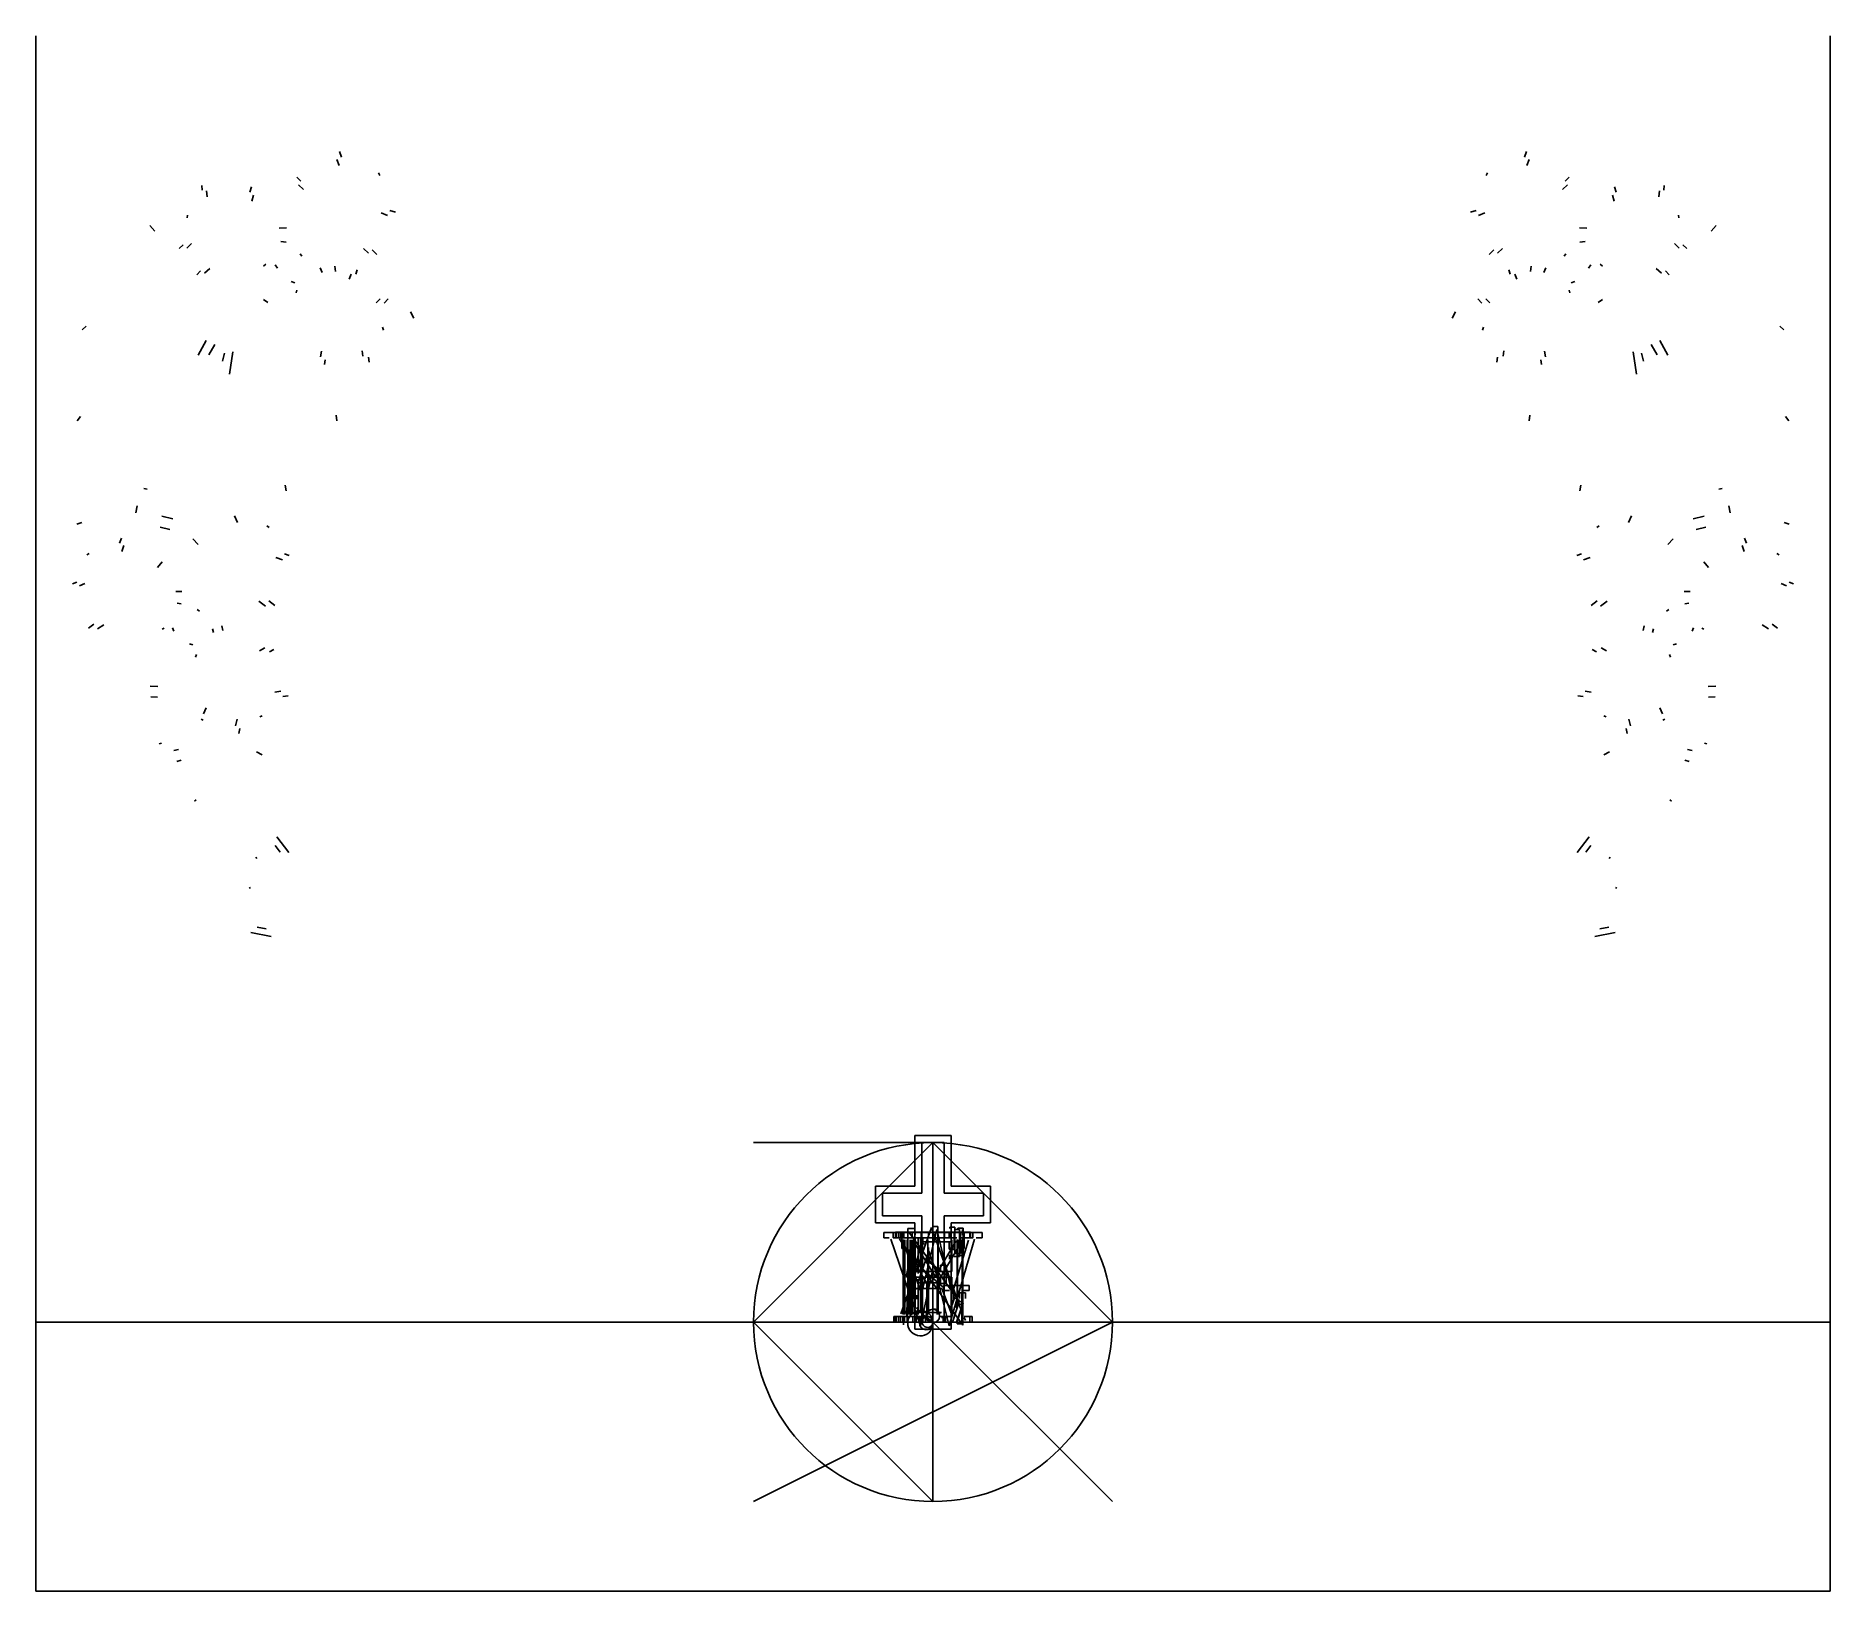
# Model space of a CAD drawing. Header units: metres. Extents: x -10 to 10, y -3 to 14.3.
import ezdxf

# ---------------------------------------------------------------- set-up
doc = ezdxf.new("R2010")
doc.units = ezdxf.units.M

msp = doc.modelspace()

# ---------------------------------------------------------------- linework, layer by layer
at = {"layer": 'MCD_Layer_0'}
for p, q in [((-10, 0), (-9.999971, 14.337502)), ((10, 0), (10.000008, 14.3375)), ((-6.592905, 12.985909), (-6.614122, 13.048935)), ((6.592905, 12.985909), (6.614122, 13.048935)), ((-6.644132, 12.961126), (-6.618434, 12.893901)), ((6.644132, 12.961126), (6.618434, 12.893901)), ((-8.150093, 12.671205), (-8.144673, 12.618439)), ((-8.090487, 12.544019), (-8.096912, 12.611476)), ((-7.595141, 12.653724), (-7.615692, 12.595437)), ((-7.048501, 12.719494), (-7.092207, 12.760626)), ((-7.072895, 12.678424), (-7.01671, 12.625774)), ((7.072895, 12.678424), (7.01671, 12.625774)), ((7.048501, 12.719494), (7.092207, 12.760626)), ((7.595141, 12.653724), (7.615692, 12.595437)), ((8.090487, 12.544019), (8.096912, 12.611476)), ((8.150093, 12.671205), (8.144673, 12.618439)), ((-7.592202, 12.496181), (-7.573066, 12.561989)), ((7.592202, 12.496181), (7.573066, 12.561989)), ((-8.728111, 12.222349), (-8.673552, 12.16089)), ((-6.149976, 12.366513), (-6.079891, 12.335037)), ((-5.990849, 12.374114), (-6.052963, 12.391459)), ((5.990849, 12.374114), (6.052963, 12.391459)), ((6.149976, 12.366513), (6.079891, 12.335037)), ((8.728111, 12.222349), (8.673552, 12.16089)), ((-8.35786, 12.006339), (-8.40197, 11.96669)), ((-8.317036, 11.970114), (-8.266378, 12.023115)), ((-7.288119, 12.194523), (-7.205198, 12.196598)), ((-7.270294, 12.045298), (-7.209225, 12.038496)), ((7.288119, 12.194523), (7.205198, 12.196598)), ((7.270294, 12.045298), (7.209225, 12.038496)), ((8.317036, 11.970114), (8.266378, 12.023115)), ((8.35786, 12.006339), (8.40197, 11.96669)), ((-6.347617, 11.96741), (-6.291871, 11.915956)), ((-6.200178, 11.901863), (-6.253009, 11.951728)), ((6.200178, 11.901863), (6.253009, 11.951728)), ((6.347617, 11.96741), (6.291871, 11.915956)), ((-8.16361, 11.719702), (-8.206059, 11.673966)), ((-8.119319, 11.69314), (-8.060771, 11.743217)), ((-7.307653, 11.747063), (-7.33428, 11.785753)), ((-6.810071, 11.700365), (-6.830513, 11.753252)), ((-6.668556, 11.769182), (-6.6601, 11.709057)), ((-6.486478, 11.682657), (-6.506347, 11.626356)), ((-6.433954, 11.68186), (-6.419778, 11.728579)), ((6.433954, 11.68186), (6.419778, 11.728579)), ((6.486478, 11.682657), (6.506347, 11.626356)), ((6.668556, 11.769182), (6.6601, 11.709057)), ((6.810071, 11.700365), (6.830513, 11.753252)), ((7.307653, 11.747063), (7.33428, 11.785753)), ((8.119319, 11.69314), (8.060771, 11.743217)), ((8.16361, 11.719702), (8.206059, 11.673966)), ((-7.153597, 11.599743), (-7.113122, 11.585069)), ((-6.16154, 11.406685), (-6.2058, 11.360381)), ((-6.117413, 11.357086), (-6.07317, 11.404766)), ((6.117413, 11.357086), (6.07317, 11.404766)), ((6.16154, 11.406685), (6.2058, 11.360381)), ((7.153597, 11.599743), (7.113122, 11.585069)), ((-7.414279, 11.3639), (-7.464075, 11.399046)), ((-5.788208, 11.190041), (-5.824719, 11.260949)), ((5.788208, 11.190041), (5.824719, 11.260949)), ((7.414279, 11.3639), (7.464075, 11.399046)), ((-9.438096, 11.100908), (-9.483343, 11.061848)), ((9.438096, 11.100908), (9.483343, 11.061848)), ((-6.815113, 10.821972), (-6.825809, 10.75888)), ((-6.361599, 10.825898), (-6.354816, 10.765417)), ((6.361599, 10.825898), (6.354816, 10.765417)), ((6.815113, 10.821972), (6.825809, 10.75888)), ((-6.782385, 10.672325), (-6.775258, 10.725368)), ((-6.286578, 10.69978), (-6.291435, 10.75423)), ((6.286578, 10.69978), (6.291435, 10.75423)), ((6.782385, 10.672325), (6.775258, 10.725368)), ((-9.500868, 10.092838), (-9.539161, 10.047895)), ((-6.645212, 10.04646), (-6.653066, 10.109383)), ((6.645212, 10.04646), (6.653066, 10.109383)), ((9.500868, 10.092838), (9.539161, 10.047895)), ((-8.795208, 9.291441), (-8.758334, 9.284189)), ((-7.211631, 9.264691), (-7.221025, 9.327929)), ((7.211631, 9.264691), (7.221025, 9.327929)), ((8.795208, 9.291441), (8.758334, 9.284189)), ((-8.869244, 9.096928), (-8.884715, 9.019938)), ((8.869244, 9.096928), (8.884715, 9.019938)), ((-9.489458, 8.911087), (-9.543243, 8.894871)), ((-8.613562, 8.859785), (-8.506349, 8.833715)), ((-8.471626, 8.955191), (-8.595287, 8.982455)), ((-7.784435, 8.985231), (-7.751772, 8.91424)), ((7.784435, 8.985231), (7.751772, 8.91424)), ((8.471626, 8.955191), (8.595287, 8.982455)), ((8.613562, 8.859785), (8.506349, 8.833715)), ((9.489458, 8.911087), (9.543243, 8.894871)), ((-9.04626, 8.736712), (-9.067692, 8.681274)), ((-9.043642, 8.589776), (-9.020277, 8.654734)), ((-8.25142, 8.730842), (-8.190453, 8.666512)), ((8.25142, 8.730842), (8.190453, 8.666512)), ((9.043642, 8.589776), (9.020277, 8.654734)), ((9.04626, 8.736712), (9.067692, 8.681274)), ((-8.642858, 8.40933), (-8.593707, 8.474617)), ((-7.325119, 8.522057), (-7.252372, 8.495379)), ((-7.175197, 8.543527), (-7.228325, 8.562322)), ((7.175197, 8.543527), (7.228325, 8.562322)), ((7.325119, 8.522057), (7.252372, 8.495379)), ((8.642858, 8.40933), (8.593707, 8.474617)), ((-9.544291, 8.249193), (-9.592989, 8.229824)), ((-9.512747, 8.205108), (-9.452744, 8.234056)), ((9.512747, 8.205108), (9.452744, 8.234056)), ((9.544291, 8.249193), (9.592989, 8.229824)), ((-8.439014, 8.14249), (-8.374917, 8.142221)), ((-8.426163, 8.014935), (-8.381427, 8.007053)), ((-7.515075, 8.037454), (-7.441865, 7.97959)), ((-7.337454, 7.98835), (-7.404369, 8.040834)), ((7.337454, 7.98835), (7.404369, 8.040834)), ((7.515075, 8.037454), (7.441865, 7.97959)), ((8.439014, 8.14249), (8.374917, 8.142221)), ((8.426163, 8.014935), (8.381427, 8.007053)), ((-9.353098, 7.779541), (-9.412437, 7.736656)), ((-9.313283, 7.725988), (-9.241571, 7.773435)), ((-8.460917, 7.69968), (-8.476097, 7.737766)), ((-8.020127, 7.687284), (-8.032334, 7.729131)), ((-7.926733, 7.762158), (-7.917377, 7.707746)), ((7.926733, 7.762158), (7.917377, 7.707746)), ((8.020127, 7.687284), (8.032334, 7.729131)), ((8.460917, 7.69968), (8.476097, 7.737766)), ((9.313283, 7.725988), (9.241571, 7.773435)), ((9.353098, 7.779541), (9.412437, 7.736656)), ((-8.287794, 7.560923), (-8.25046, 7.547604)), ((-7.449118, 7.516339), (-7.506666, 7.481472)), ((-7.394573, 7.472266), (-7.348313, 7.496177)), ((7.394573, 7.472266), (7.348313, 7.496177)), ((7.449118, 7.516339), (7.506666, 7.481472)), ((8.287794, 7.560923), (8.25046, 7.547604)), ((-8.727961, 7.087726), (-8.641335, 7.084057)), ((-7.269374, 7.033028), (-7.334853, 7.022055)), ((7.269374, 7.033028), (7.334853, 7.022055)), ((8.727961, 7.087726), (8.641335, 7.084057)), ((-8.645987, 6.966122), (-8.719859, 6.969099)), ((-8.100525, 6.846977), (-8.132978, 6.778891)), ((-7.246144, 6.974386), (-7.187976, 6.98123)), ((7.246144, 6.974386), (7.187976, 6.98123)), ((8.100525, 6.846977), (8.132978, 6.778891)), ((8.645987, 6.966122), (8.719859, 6.969099)), ((-8.157971, 6.721593), (-8.134472, 6.708001)), ((-7.756375, 6.720005), (-7.774601, 6.646018)), ((-7.737655, 6.560941), (-7.726213, 6.614899)), ((7.737655, 6.560941), (7.726213, 6.614899)), ((7.756375, 6.720005), (7.774601, 6.646018)), ((8.157971, 6.721593), (8.134472, 6.708001)), ((-8.625044, 6.443813), (-8.598585, 6.452657)), ((8.625044, 6.443813), (8.598585, 6.452657)), ((-8.461636, 6.371538), (-8.408795, 6.383965)), ((-8.427892, 6.247411), (-8.382268, 6.26263)), ((-7.539461, 6.355743), (-7.476714, 6.322432)), ((7.539461, 6.355743), (7.476714, 6.322432)), ((8.427892, 6.247411), (8.382268, 6.26263)), ((8.461636, 6.371538), (8.408795, 6.383965)), ((-8.215164, 5.821901), (-8.232536, 5.804499)), ((8.215164, 5.821901), (8.232536, 5.804499)), ((-7.181784, 5.233148), (-7.314348, 5.407485)), ((7.181784, 5.233148), (7.314348, 5.407485)), ((-7.334576, 5.312188), (-7.27684, 5.236221)), ((7.334576, 5.312188), (7.27684, 5.236221)), ((-7.538225, 5.168609), (-7.54755, 5.182177)), ((7.538225, 5.168609), (7.54755, 5.182177)), ((-7.621522, 4.835859), (-7.60846, 4.843236)), ((7.621522, 4.835859), (7.60846, 4.843236)), ((-7.432091, 4.383591), (-7.533269, 4.402477)), ((7.432091, 4.383591), (7.533269, 4.402477)), ((-7.602686, 4.340337), (-7.378676, 4.298517)), ((7.602686, 4.340337), (7.378676, 4.298517)), ((-0.414, 0.9386), (-0.414, 1.0011)), ((-0.414, 1.0011), (-0.132, 1.0011)), ((-0.3585, 0.0905), (-0.0155, 1.052)), ((-0.2813, 0.7231), (-0.2813, 1.0421)), ((-0.2813, 1.0421), (-0.198, 1.0421)), ((-0.132, 1.0011), (-0.132, 0.9386)), ((-0.13, 0.3126), (0.042, 1.0306)), ((-0.0155, 1.052), (0.3285, 0.0905)), ((0.0105, 1.063), (0.0525, 1.063)), ((0.042, 1.0306), (0.213, 0.3176)), ((0.0525, 1.063), (0.0525, 0.095)), ((0.185, 0.9386), (0.185, 1.0011)), ((0.185, 1.0011), (0.414, 1.0011)), ((0.1887, 1.044), (0.1887, 1.059)), ((0.1887, 1.059), (0.2447, 1.059)), ((0.2367, 1.0321), (0.2943, 1.0321)), ((0.2447, 1.059), (0.2447, 0.809)), ((0.2761, 1.033495), (0.2761, 1.044495)), ((0.2761, 1.044495), (0.3351, 1.044495)), ((0.2943, 1.0321), (0.2943, 0.7301)), ((0.3277, 1.0322), (0.3277, 0.9682)), ((0.3351, 1.044495), (0.3351, 0.742495)), ((0.414, 1.0011), (0.414, 0.9386)), ((-0.547, 0.9371), (-0.547, 0.9996)), ((-0.547, 0.9996), (-0.234, 0.9996)), ((-0.489, 0.9371), (-0.547, 0.9371)), ((-0.141, -0.0424), (-0.469, 0.9231)), ((-0.443, 0.9371), (-0.443, 0.9996)), ((-0.443, 0.9996), (-0.125, 0.9996)), ((-0.392, 0.9371), (-0.443, 0.9371)), ((-0.4165, 0.9375), (-0.4165, 1)), ((-0.4165, 1), (-0.2705, 1)), ((-0.3535, 0.9375), (-0.4165, 0.9375)), ((-0.351, 0.9386), (-0.414, 0.9386)), ((-0.409, 0.9375), (-0.409, 1)), ((-0.409, 1), (-0.128, 1)), ((-0.346, 0.9375), (-0.409, 0.9375)), ((-0.3858, 0.9375), (-0.3858, 1)), ((-0.3858, 1), (0.0152, 1)), ((-0.3338, 0.9375), (-0.3858, 0.9375)), ((-0.068, 0.4326), (-0.374, 0.9261)), ((-0.363, 0.9375), (-0.363, 1)), ((-0.363, 1), (-0.019, 1)), ((-0.3, 0.9375), (-0.363, 0.9375)), ((-0.349, 0.818), (-0.349, 1)), ((-0.349, 1), (0.349, 1)), ((-0.2865, 0.818), (-0.349, 0.818)), ((-0.336, 0.9375), (-0.336, 1)), ((-0.336, 1), (0.237, 1)), ((-0.273, 0.9375), (-0.336, 0.9375)), ((-0.335, 0.9101), (-0.13, 0.3126)), ((-0.3335, 0.0835), (-0.3335, 0.9175)), ((-0.3315, 0.9375), (-0.3315, 1)), ((-0.3315, 1), (-0.0505, 1)), ((-0.2685, 0.9375), (-0.3315, 0.9375)), ((-0.33, 0.2721), (-0.33, 0.9186)), ((-0.3262, 0.9375), (-0.3262, 1)), ((-0.3262, 1), (0.0428, 1)), ((-0.2532, 0.9375), (-0.3262, 0.9375)), ((-0.326, 0.0835), (-0.326, 0.9175)), ((-0.234, 0.9371), (-0.315, 0.9371)), ((-0.3128, 0.0835), (-0.3128, 0.9175)), ((-0.2992, 0.5081), (-0.1942, 0.9981)), ((-0.2865, 0.917), (-0.2865, 0.818)), ((-0.28, 0.0835), (-0.28, 0.9175)), ((-0.2705, 1), (0.2715, 0.26)), ((0.3335, -0.037), (-0.2705, 0.807)), ((-0.2705, 0.807), (-0.2705, 0.0835)), ((-0.078, 0.938), (-0.2665, 0.938)), ((-0.253, 0.0835), (-0.253, 0.9175)), ((-0.2485, 0.0835), (-0.2485, 0.9175)), ((-0.234, 0.9996), (-0.234, 0.9371)), ((-0.2332, 0.0835), (-0.2332, 0.9175)), ((-0.221, 0.9051), (0.026, 0.5106)), ((-0.216, 0.9186), (-0.216, 0.2931)), ((-0.211, 0.9175), (-0.211, 0.563)), ((-0.125, 0.9371), (-0.203, 0.9371)), ((-0.0368, 0.938), (-0.1978, 0.938)), ((-0.1978, 0.938), (-0.1978, 0.151)), ((-0.132, 0.9386), (-0.195, 0.9386)), ((-0.1942, 0.9981), (0.3058, 0.9981)), ((-0.1322, 0.8931), (-0.1942, 0.6141)), ((-0.128, 0.9375), (-0.19, 0.9375)), ((-0.05, 0.938), (-0.165, 0.938)), ((-0.165, 0.938), (-0.165, 0.542)), ((0.138, 0.938), (-0.138, 0.938)), ((-0.138, 0.938), (-0.138, 0.563)), ((-0.1335, 0.9175), (-0.1335, 0.109)), ((0.2008, 0.8931), (-0.1322, 0.8931)), ((-0.128, 1), (-0.128, 0.9375)), ((-0.125, 0.9996), (-0.125, 0.9371)), ((-0.0042, 0.938), (-0.1182, 0.938)), ((-0.1182, 0.938), (-0.1182, 0.563)), ((-0.1145, 0.872), (-0.1145, 0.936)), ((-0.0935, 0.872), (-0.1145, 0.872)), ((-0.0505, 0.9375), (-0.1125, 0.9375)), ((-0.057, 0.0835), (-0.057, 0.917)), ((-0.0515, 0.095), (-0.0515, 0.829)), ((-0.0505, 1), (-0.0505, 0.9375)), ((0.026, 0.5106), (0.259, 0.9061)), ((0.335, 0.9261), (0.047, 0.4326)), ((0.057, 0.917), (0.057, 0.0835)), ((0.2655, 0.938), (0.078, 0.938)), ((0.128, 0.9375), (0.128, 1)), ((0.128, 1), (0.409, 1)), ((0.19, 0.9375), (0.128, 0.9375)), ((0.179, 0.813), (0.179, 0.896)), ((0.237, 0.813), (0.179, 0.813)), ((0.182, 0.9371), (0.182, 0.9996)), ((0.182, 0.9996), (0.443, 0.9996)), ((0.241, 0.9371), (0.182, 0.9371)), ((0.461, 0.9225), (0.182, -0.0424)), ((0.248, 0.9386), (0.185, 0.9386)), ((0.1875, 0.9375), (0.1875, 1)), ((0.1875, 1), (0.4165, 1)), ((0.2505, 0.9375), (0.1875, 0.9375)), ((0.1887, 0.809), (0.1887, 0.83)), ((0.2447, 0.809), (0.1887, 0.809)), ((0.211, 0.563), (0.211, 0.9175)), ((0.213, 0.3176), (0.395, 0.9115)), ((0.237, 1), (0.237, 0.813)), ((0.2428, 0.7651), (0.2428, 0.8501)), ((0.269, 0.2611), (0.269, 0.9186)), ((0.2715, 0.26), (0.2715, 0.9175)), ((0.2865, 0.818), (0.2865, 0.917)), ((0.349, 0.818), (0.2865, 0.818)), ((0.297, 0.9375), (0.297, 0.9996)), ((0.297, 0.9996), (0.547, 0.9996)), ((0.375, 0.9375), (0.297, 0.9375)), ((0.3058, 0.9981), (0.3058, 0.7651)), ((0.325, 0.9175), (0.325, 0.0835)), ((0.331, 0.9186), (0.3312, 0.2485)), ((0.3335, 0.9175), (0.3335, -0.037)), ((0.409, 0.9375), (0.346, 0.9375)), ((0.349, 1), (0.349, 0.818)), ((0.414, 0.9386), (0.352, 0.9386)), ((0.443, 0.9371), (0.353, 0.9371)), ((0.4165, 0.9375), (0.3545, 0.9375)), ((0.409, 1), (0.409, 0.9375)), ((0.4165, 1), (0.4165, 0.9375)), ((0.443, 0.9996), (0.443, 0.9371)), ((0.547, 0.9375), (0.481, 0.9375)), ((0.547, 0.9996), (0.547, 0.9375)), ((-0.2188, 0.7231), (-0.2813, 0.7231)), ((-0.2342, 0.747236), (-0.2342, 0.674236)), ((0.1127, 0.39), (-0.1944, 0.66)), ((-0.0475, 0.788), (-0.1695, 0.438)), ((0.01, 0.6406), (-0.141, -0.0424)), ((-0.0784, 0.697), (0.1547, 0.52)), ((0.0755, 0.438), (-0.0475, 0.788)), ((0.182, -0.0424), (0.01, 0.6406)), ((0.0853, 0.583), (0.0853, 0.635)), ((0.0853, 0.635), (0.148, 0.635)), ((0.148, 0.635), (0.148, 0.4297)), ((0.1824, 0.701236), (0.1829, 0.747236)), ((0.2943, 0.7301), (0.2367, 0.7301)), ((0.3058, 0.7651), (0.2428, 0.7651)), ((0.2711, 0.742495), (0.2711, 0.778495)), ((0.3351, 0.742495), (0.2711, 0.742495)), ((-0.2152, 0.4661), (-0.2992, 0.5081)), ((-0.211, 0.563), (0.211, 0.563)), ((0.211, 0.5), (-0.211, 0.5)), ((-0.211, 0.5), (-0.211, 0.0835)), ((-0.1695, 0.438), (0.0755, 0.438)), ((-0.165, 0.479), (-0.165, 0.0835)), ((-0.138, 0.563), (0.0643, 0.563)), ((0.0643, 0.5017), (-0.138, 0.5017)), ((-0.138, 0.5017), (-0.138, 0.109)), ((-0.1182, 0.563), (0.0048, 0.563)), ((0.0178, 0.5), (-0.1182, 0.5)), ((-0.1182, 0.5), (-0.1182, 0.109)), ((-0.068, 0.0831), (-0.068, 0.4326)), ((0.047, 0.4326), (0.047, 0.0831)), ((0.0853, 0.4297), (0.0853, 0.4817)), ((0.148, 0.4297), (0.0853, 0.4297)), ((0.1217, 0.3501), (0.1217, 0.4074)), ((0.1217, 0.4074), (0.4037, 0.4074)), ((0.211, 0.0835), (0.211, 0.5)), ((0.4037, 0.4074), (0.4037, 0.3501)), ((-0.1915, 0.375), (-0.2985, 0.0895)), ((-0.2884, 0), (-0.2884, 0.291)), ((-0.2884, 0.291), (-0.2242, 0.291)), ((-0.2242, 0.291), (-0.2242, 0.2598)), ((0.0975, 0.375), (-0.1915, 0.375)), ((-0.1843, 0.2988), (-0.1848, 0.2528)), ((0.2045, 0.0895), (0.0975, 0.375)), ((0.1847, 0.3501), (0.1217, 0.3501)), ((0.2057, 0.2201), (0.2057, 0.3291)), ((0.2138, 0.1912), (0.2392, 0.2707)), ((0.2941, 0.2396), (0.2187, 0)), ((0.2323, 0.2528), (0.2323, 0.3258)), ((0.2392, 0.2707), (0.2941, 0.2396)), ((0.2517, 0.1601), (0.2792, 0.2411)), ((0.2607, 0.1729), (0.2732, 0.2095)), ((0.336, 0.214), (0.263, 0)), ((0.2732, 0.2095), (0.3315, 0.187)), ((0.2792, 0.2411), (0.336, 0.214)), ((0.2951, 0.262495), (0.2951, 0.325495)), ((0.2951, 0.325495), (0.3621, 0.325495)), ((0.3197, 0.3291), (0.3197, -0.0189)), ((0.4037, 0.3501), (0.3407, 0.3501)), ((0.3621, 0.325495), (0.3621, 0.262495)), ((-10, 0), (10, 0)), ((-0.4375, 0), (-0.4375, 0.0625)), ((-0.4375, 0.0625), (-0.3985, 0.0625)), ((-0.2235, 0), (-0.4375, 0)), ((-0.4165, 0), (-0.4165, 0.0625)), ((-0.4165, 0.0625), (-0.3535, 0.0625)), ((-0.1875, 0), (-0.4165, 0)), ((-0.409, 0), (-0.409, 0.0625)), ((-0.409, 0.0625), (-0.346, 0.0625)), ((-0.128, 0), (-0.409, 0)), ((-0.3858, 0), (-0.3858, 0.0625)), ((-0.3858, 0.0625), (-0.3338, 0.0625)), ((-0.0318, 0), (-0.3858, 0)), ((-0.363, 0), (-0.363, 0.0625)), ((-0.363, 0.0625), (-0.3, 0.0625)), ((-0.082, 0), (-0.363, 0)), ((-0.3522, 0.0941), (-0.3172, 0.1501)), ((-0.336, 0), (-0.336, 0.0625)), ((-0.336, 0.0625), (-0.273, 0.0625)), ((0.263, 0), (-0.336, 0)), ((-0.3315, 0), (-0.3315, 0.0625)), ((-0.3315, 0.0625), (-0.2685, 0.0625)), ((0.2675, 0), (-0.3315, 0)), ((-0.3296, -0.032164), (-0.3296, 0.031836)), ((-0.3162, 0), (-0.3162, 0.0625)), ((-0.3162, 0.0625), (-0.2532, 0.0625)), ((0.0378, 0), (-0.3162, 0)), ((-0.2242, 0), (-0.2884, 0)), ((0.2187, 0), (-0.2813, 0)), ((-0.2785, 0.0625), (-0.2235, 0.0625)), ((-0.2495, 0.0625), (-0.1875, 0.0625)), ((-0.2235, 0.0625), (-0.2235, 0)), ((-0.2188, 0.1042), (0.0947, 0.1042)), ((-0.19, 0.0625), (-0.128, 0.0625)), ((-0.1875, 0.0625), (-0.1875, 0)), ((-0.151, 0), (-0.151, 0.0621)), ((-0.151, 0.0621), (-0.088, 0.0621)), ((0.13, 0), (-0.151, 0)), ((-0.144, 0.0625), (-0.082, 0.0625)), ((-0.141, 0), (-0.141, 0.0625)), ((-0.141, 0.0625), (-0.078, 0.0625)), ((0.141, 0), (-0.141, 0)), ((-0.128, 0.0625), (-0.128, 0)), ((-0.1145, 0), (-0.1145, 0.052)), ((-0.1145, 0.052), (-0.0935, 0.052)), ((0.1145, 0), (-0.1145, 0)), ((-0.082, 0.0625), (-0.082, 0)), ((0.068, 0.0621), (0.13, 0.0621)), ((0.078, 0.0625), (0.141, 0.0625)), ((0.0935, 0.052), (0.1145, 0.052)), ((0.1145, 0.052), (0.1145, 0)), ((0.128, 0), (0.128, 0.0625)), ((0.128, 0.0625), (0.19, 0.0625)), ((0.409, 0), (0.128, 0)), ((0.13, 0.0621), (0.13, 0)), ((0.1305, 0), (0.1305, 0.0625)), ((0.1305, 0.0625), (0.1855, 0.0625)), ((0.4375, 0), (0.1305, 0)), ((0.141, 0.0625), (0.141, 0)), ((0.3315, 0.187), (0.2675, 0)), ((0.346, 0.0625), (0.409, 0.0625)), ((0.347, 0.052), (0.363, 0.016)), ((0.3685, 0.0625), (0.4375, 0.0625)), ((0.409, 0.0625), (0.409, 0)), ((0.4375, 0.0625), (0.4375, 0)), ((0.2677, -0.0189), (0.2677, -0.0039)), ((0.3197, -0.0189), (0.2677, -0.0189))]:
    msp.add_line(p, q, dxfattribs=at)
msp.add_circle((-0.0022, 0.066773), 0.076224, dxfattribs=at)
for centre, radius, start, end in [((0.15137, 0.106715), 0.445636, 155.798876, 193.855111), ((-0.140623, -0.0127), 0.141195, 5.160526, 354.839474), ((0.481513, 0.746253), 0.888115, 221.299644, 237.168264), ((-0.075711, -0.009918), 0.076358, 7.462953, 352.033948), ((-0.060753, 0.000041), 0.060753, 359.961184, 342.225463), ((0.004732, 0.072337), 0.072492, 10.397098, 266.25692)]:
    msp.add_arc(centre, radius, start, end, dxfattribs=at)
at = {"layer": 'MCD_Layer_1'}
for p, q in [((-10, 0), (-10, -3)), ((10, -3), (10, 0)), ((-10, -3), (10, -3))]:
    msp.add_line(p, q, dxfattribs=at)
at = {"layer": 'MCD_Layer_11'}
for p, q in [((0.2031, 2.0781), (-0.2031, 2.0781)), ((-0.2031, 2.0781), (-0.2031, 1.5132)), ((0.2031, 1.5132), (0.2031, 2.0781)), ((0.125, 2), (-0.125, 2)), ((-0.125, 2), (-0.125, 1.4351)), ((0.125, 1.4351), (0.125, 2)), ((-0.2031, 1.5132), (-0.6406, 1.5132)), ((-0.6406, 1.5132), (-0.6406, 1.107)), ((-0.125, 1.4351), (-0.5625, 1.4351)), ((-0.5625, 1.4351), (-0.5625, 1.1851)), ((0.5625, 1.4351), (0.125, 1.4351)), ((0.6406, 1.5132), (0.2031, 1.5132)), ((0.5625, 1.1851), (0.5625, 1.4351)), ((0.6406, 1.107), (0.6406, 1.5132)), ((-0.6406, 1.107), (-0.2031, 1.107)), ((-0.5625, 1.1851), (-0.125, 1.1851)), ((-0.2031, 1.107), (-0.2031, -0.0781)), ((-0.125, 1.1851), (-0.125, 0)), ((0.125, 0), (0.125, 1.1851)), ((0.125, 1.1851), (0.5625, 1.1851)), ((0.2031, -0.0781), (0.2031, 1.107)), ((0.2031, 1.107), (0.6406, 1.107)), ((-0.125, 0), (0.125, 0)), ((-0.2031, -0.0781), (0.2031, -0.0781))]:
    msp.add_line(p, q, dxfattribs=at)
at = {"layer": 'MCD_Layer_2'}
for p, q in [((-6.179869, 12.809724), (-6.16458, 12.780217)), ((6.179869, 12.809724), (6.16458, 12.780217)), ((-8.308615, 12.337831), (-8.314992, 12.308965)), ((8.308615, 12.337831), (8.314992, 12.308965)), ((-7.033718, 11.882027), (-7.054675, 11.908764)), ((7.033718, 11.882027), (7.054675, 11.908764)), ((-7.461711, 11.771456), (-7.435922, 11.793407)), ((7.461711, 11.771456), (7.435922, 11.793407)), ((-7.099232, 11.473835), (-7.09235, 11.503361)), ((7.099232, 11.473835), (7.09235, 11.503361)), ((-6.135803, 11.088646), (-6.125454, 11.055975)), ((6.135803, 11.088646), (6.125454, 11.055975)), ((-8.100264, 10.942059), (-8.192885, 10.77957)), ((-8.073564, 10.781378), (-8.006791, 10.89752)), ((-7.897167, 10.801666), (-7.919753, 10.7101)), ((-7.803857, 10.814599), (-7.840343, 10.5655)), ((7.803857, 10.814599), (7.840343, 10.5655)), ((7.897167, 10.801666), (7.919753, 10.7101)), ((8.073564, 10.781378), (8.006791, 10.89752)), ((8.100264, 10.942059), (8.192885, 10.77957)), ((-7.398719, 8.857065), (-7.424433, 8.877179)), ((7.398719, 8.857065), (7.424433, 8.877179)), ((-9.431667, 8.553488), (-9.404257, 8.566952)), ((9.431667, 8.553488), (9.404257, 8.566952)), ((-8.202036, 7.941397), (-8.174384, 7.92602)), ((8.202036, 7.941397), (8.174384, 7.92602)), ((-8.569353, 7.734965), (-8.591563, 7.722149)), ((8.569353, 7.734965), (8.591563, 7.722149)), ((-8.221288, 7.41036), (-8.207814, 7.442207)), ((8.221288, 7.41036), (8.207814, 7.442207)), ((-7.479427, 6.757249), (-7.503762, 6.747936)), ((7.479427, 6.757249), (7.503762, 6.747936))]:
    msp.add_line(p, q, dxfattribs=at)
at = {"layer": 'MCD_Layer_56'}
for p, q in [((2, 0), (0, 2.000001)), ((2, 0), (0, 2)), ((0, -2.000001), (-2, 0)), ((-2, 0), (0, 0)), ((0, -2), (-2, 0)), ((-2, 0), (0, 0))]:
    msp.add_line(p, q, dxfattribs=at)
for radius in [2.000001, 2, 2, 2]:
    msp.add_circle((0, 0), radius, dxfattribs=at)
at = {"layer": 'MCD_Layer_72'}
for p, q in [((0, 2.000001), (-2, 2.000001)), ((-2, 0), (0, 2.000001)), ((0, 2.000001), (-2, 0)), ((2, 0), (0, 2.000001)), ((0, 2.000001), (0, 0)), ((0, 2.000001), (0, -2.000001)), ((0, 2), (-2, 2)), ((-2, 0), (0, 2)), ((0, 2), (-2, 0)), ((2, 0), (0, 2)), ((0, 2), (0, 0)), ((0, 2), (0, -2)), ((-2, 0), (-2, 0)), ((2, 0), (-2, -2.000001)), ((-2, 0), (-2, 0)), ((2, 0), (-2, -2)), ((0, 0), (2, 0)), ((2, -2.000001), (0, 0)), ((0, -2.000001), (0, 0)), ((0, 0), (2, 0)), ((0, -2.000001), (0, 0)), ((0, 0), (2, 0)), ((2, -2), (0, 0)), ((0, -2), (0, 0)), ((0, 0), (2, 0)), ((0, -2), (0, 0))]:
    msp.add_line(p, q, dxfattribs=at)

doc.saveas('drawing.dxf')
